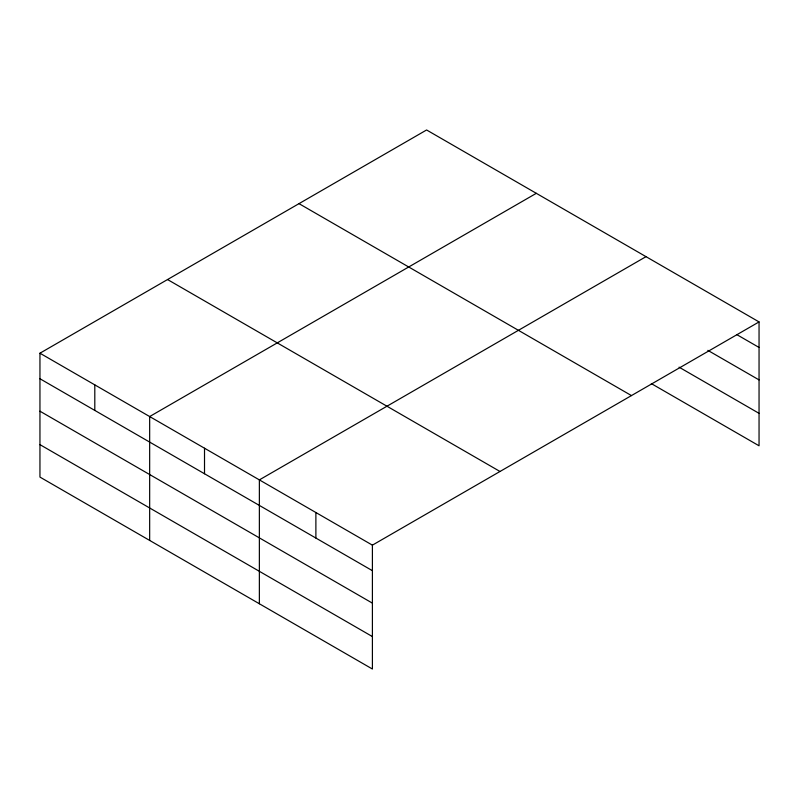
<?xml version="1.0" encoding="UTF-8"?>
<svg xmlns="http://www.w3.org/2000/svg" width="799" height="799" viewBox="0 0 799 799"><rect width="100%" height="100%" fill="white"/><g stroke="black" fill="none" stroke-linecap="round" stroke-linejoin="round"><path stroke-width="1.2" d="M759.05 321.917L426.596 129.977L39.95 353.208L39.95 477.083L372.404 669.023L372.404 545.148L759.05 321.917L759.05 445.792L651.345 383.61M536.309 193.318L149.663 416.549L149.663 540.424M646.011 256.659L259.365 479.889L259.365 603.764M736.658 334.531L759.05 347.455M707.864 350.362L759.05 379.905M679.07 367.17L759.05 413.343M299.006 203.645L631.46 395.585M167.54 279.54L499.994 471.48M39.95 353.208L372.404 545.148M39.95 378.746L372.404 570.686M39.95 411.195L372.404 603.135M39.95 444.634L372.404 636.573M315.885 512.519L315.885 538.057M204.514 448.219L204.514 473.757M94.801 384.878L94.801 410.416"/></g></svg>
